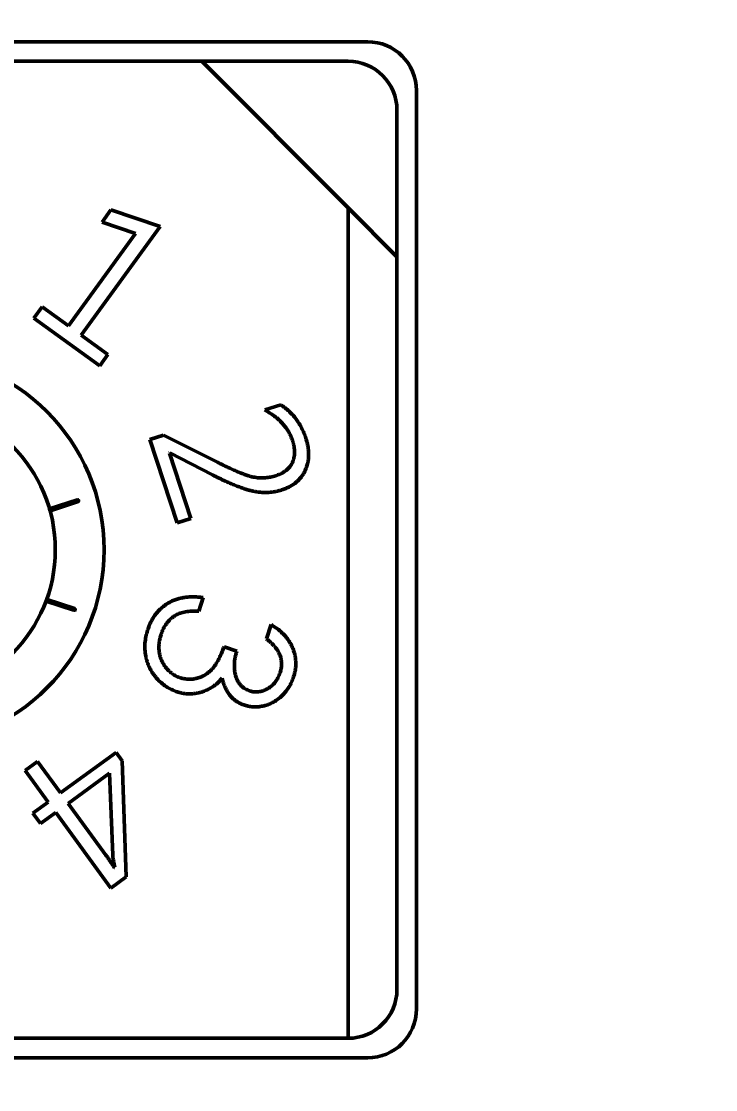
# Model space of a CAD drawing. Header units: millimetres. Extents: x -32 to 1257, y -135 to 348.
# Drawn here: x 126.61 to 133.72, y 238.49 to 249.42 of the extents above; entities that cross this region are included whole.
import ezdxf

# ---------------------------------------------------------------- set-up
doc = ezdxf.new("R2010")
doc.units = ezdxf.units.MM
doc.layers.add('외형선(ISO)', color=7, linetype='Continuous', lineweight=50)
doc.styles.get("Standard").update_dxf_attribs({"font": ''})
doc.styles.get('Standard').set_extended_font_data('Gulim')
doc.dimstyles.get("Standard").update_dxf_attribs({"dimtxt": 0.18, "dimasz": 0.18, "dimexe": 0.18, "dimexo": 0.0625, "dimgap": 0.09, "dimtad": 0, "dimtih": 1, "dimtoh": 1, "dimdec": 4, "dimzin": 0, "dimdsep": 46, "dimtxsty": 'Standard', "dimcen": 0.09, "dimadec": 0, "dimazin": 0, "dimtfac": 1, "dimtdec": 4, "dimtofl": 0, "dimtmove": 0, "dimatfit": 3, "dimfxl": 1, "dimtolj": 1, "dimtzin": 0, "dimarcsym": 0})

# ---------------------------------------------------------------- blocks, each defined once
blk = doc.blocks.new('*D13')
at = {"color": 0, "lineweight": -2}
for p, q in [((63.696, 239.626), (63.696, 290.44)), ((254.296, 239.626), (254.296, 290.44)), ((63.876, 290.26), (144.751, 290.26)), ((254.116, 290.26), (173.24, 290.26))]:
    blk.add_line(p, q, dxfattribs=at)
at = {"color": 0}
for points in [[(63.876, 290.29), (63.876, 290.23), (63.696, 290.26)], [(254.116, 290.23), (254.116, 290.29), (254.296, 290.26)]]:
    blk.add_solid(points, dxfattribs=at)
at = {"layer": 'Defpoints', "color": 0}
for p in [(254.296, 290.26), (63.696, 239.564), (254.296, 239.564)]:
    blk.add_point(p, dxfattribs=at)
at = {"color": 0, "insert": (158.996, 290.26), "char_height": 5, "attachment_point": 5}
blk.add_mtext('\\A1;190.6000', dxfattribs=at)
blk = doc.blocks.new('*D20')
at = {"color": 0, "lineweight": -2}
for p, q in [((67.633, 212.815), (67.633, 276.168)), ((250.296, 254.877), (250.296, 276.168)), ((67.813, 275.988), (153.678, 275.988)), ((250.116, 275.988), (164.251, 275.988))]:
    blk.add_line(p, q, dxfattribs=at)
at = {"color": 0}
for points in [[(67.813, 276.018), (67.813, 275.958), (67.633, 275.988)], [(250.116, 275.958), (250.116, 276.018), (250.296, 275.988)]]:
    blk.add_solid(points, dxfattribs=at)
at = {"layer": 'Defpoints', "color": 0}
for p in [(250.296, 275.988), (250.296, 254.815), (67.633, 212.752)]:
    blk.add_point(p, dxfattribs=at)
at = {"color": 0, "insert": (158.964, 275.988), "char_height": 5, "attachment_point": 5}
blk.add_mtext('\\A1;\\A1;182', dxfattribs=at)

msp = doc.modelspace()

# ---------------------------------------------------------------- linework, layer by layer
at = {"layer": '외형선(ISO)'}
for p, q in [((130.15571, 249.21458), (110.59571, 249.21458)), ((128.45571, 249.01458), (120.95571, 249.01458)), ((128.45571, 249.01458), (129.95571, 249.01458)), ((129.95571, 247.51458), (128.45571, 249.01458)), ((130.65571, 239.31458), (130.65571, 248.71458)), ((130.45571, 248.51458), (130.45571, 247.01458)), ((127.43517, 247.36845), (127.52561, 247.49345)), ((127.52561, 247.49345), (128.02832, 247.32518)), ((129.95571, 239.01458), (129.95571, 247.51458)), ((130.45571, 247.01458), (129.95571, 247.51458)), ((127.77682, 247.25096), (127.43517, 247.36845)), ((127.09232, 246.30565), (127.77682, 247.25096)), ((128.02832, 247.32518), (127.22213, 246.2116)), ((130.45571, 239.51458), (130.45571, 247.01458)), ((126.73565, 246.38708), (126.81949, 246.50306)), ((126.81949, 246.50306), (127.09232, 246.30565)), ((127.41053, 245.89849), (126.73565, 246.38708)), ((127.49436, 246.01448), (127.22213, 246.2116)), ((127.49436, 246.01448), (127.41053, 245.89849)), ((129.10131, 245.44589), (129.26477, 245.49908)), ((127.92523, 245.14301), (128.06345, 245.18808)), ((128.20377, 244.29084), (127.92523, 245.14301)), ((128.06345, 245.18808), (128.61663, 244.91074)), ((128.12835, 245.00599), (128.12475, 245.00479)), ((128.12475, 245.00479), (128.34319, 244.33652)), ((128.56495, 244.78123), (128.12835, 245.00599)), ((126.89666, 244.43389), (127.18198, 244.5266)), ((127.18816, 244.50758), (126.90284, 244.41487)), ((126.90284, 244.41487), (126.89666, 244.43389)), ((128.34319, 244.33652), (128.20377, 244.29084)), ((126.86175, 243.48782), (126.86793, 243.50684)), ((126.86793, 243.50684), (127.15324, 243.41414)), ((128.46918, 243.52565), (128.42441, 243.38653)), ((127.14706, 243.39512), (126.86175, 243.48782)), ((129.11882, 243.10348), (129.16569, 243.24861)), ((128.68432, 243.02054), (128.81473, 242.97848)), ((127.00965, 241.52581), (127.57816, 241.94048)), ((127.57816, 241.94048), (127.64066, 241.85484)), ((126.64607, 241.75508), (126.77437, 241.84853)), ((126.88134, 241.43236), (126.64607, 241.75508)), ((126.77437, 241.84853), (127.00965, 241.52581)), ((127.64066, 241.85484), (127.68212, 240.66854)), ((127.51175, 241.72804), (127.08777, 241.41884)), ((127.5433, 240.89), (127.51175, 241.72804)), ((126.72629, 241.31938), (126.88134, 241.43236)), ((126.80442, 241.21241), (126.72629, 241.31938)), ((126.95947, 241.32539), (126.80442, 241.21241)), ((127.52287, 240.55256), (126.95947, 241.32539)), ((127.08777, 241.41884), (127.47389, 240.8894)), ((127.68212, 240.66854), (127.52287, 240.55256)), ((127.56163, 240.76199), (127.56494, 240.7644)), ((120.95571, 239.01458), (129.95571, 239.01458)), ((110.59571, 238.81458), (130.15571, 238.81458))]:
    msp.add_line(p, q, dxfattribs=at)
for radius in [2, 1.5]:
    msp.add_circle((125.45571, 244.01458), radius, dxfattribs=at)
for centre, radius, start, end in [((130.15571, 248.71458), 0.5, 0, 90), ((129.95571, 248.51458), 0.5, 0, 90), ((127.18507, 244.51709), 0.01, 288, 108), ((127.15015, 243.40463), 0.01, 252, 72), ((129.95571, 239.51458), 0.5, 270, 0), ((130.15571, 239.31458), 0.5, 270, 0)]:
    msp.add_arc(centre, radius, start, end, dxfattribs=at)
for points, knots in [([(129.26477, 245.49908), (129.27979, 245.48873), (129.30957, 245.46821), (129.35045, 245.43293), (129.38841, 245.39507), (129.42229, 245.35343), (129.45272, 245.30873), (129.47989, 245.26107), (129.50354, 245.21014), (129.51597, 245.17438), (129.52228, 245.15623)], [0, 0, 0, 0, 0.000054385412, 0.000107787125, 0.000160810618, 0.000214096049, 0.000267625465, 0.00032194848, 0.000377555094, 0.000434830778, 0.000434830778, 0.000434830778, 0.000434830778]), ([(129.38526, 245.13369), (129.37962, 245.14947), (129.36835, 245.18101), (129.34469, 245.22572), (129.3163, 245.26822), (129.28312, 245.30862), (129.24492, 245.34669), (129.20181, 245.38238), (129.15379, 245.416), (129.11911, 245.43575), (129.10131, 245.44589)], [0, 0, 0, 0, 0.000049840989, 0.000099590012, 0.000150122895, 0.000201820465, 0.000254956615, 0.000310432641, 0.000368256892, 0.000429217757, 0.000429217757, 0.000429217757, 0.000429217757]), ([(129.52228, 245.15623), (129.52679, 245.14106), (129.53559, 245.11147), (129.54509, 245.06711), (129.5502, 245.02396), (129.55151, 244.98211), (129.54879, 244.94156), (129.5423, 244.90223), (129.53124, 244.86427), (129.51697, 244.82765), (129.49899, 244.79299), (129.47719, 244.76101), (129.45212, 244.73167), (129.42365, 244.70513), (129.39196, 244.68113), (129.35643, 244.66061), (129.31795, 244.642), (129.29052, 244.63233), (129.27649, 244.62738)], [0, 0, 0, 0, 0.000046905982, 0.000091516023, 0.000134277262, 0.000175568832, 0.000215448267, 0.000254599163, 0.000293510602, 0.000332440164, 0.000370956448, 0.00040900634, 0.000446914613, 0.000485149438, 0.000524167232, 0.000564500651, 0.000606604217, 0.000650672366, 0.000650672366, 0.000650672366, 0.000650672366]), ([(129.21399, 244.77282), (129.22406, 244.77637), (129.24369, 244.7833), (129.27148, 244.79598), (129.29685, 244.81029), (129.31934, 244.82661), (129.33955, 244.84415), (129.35708, 244.86353), (129.37215, 244.88457), (129.38459, 244.90726), (129.39408, 244.93146), (129.40151, 244.95675), (129.40556, 244.98341), (129.40707, 245.01119), (129.40574, 245.04025), (129.40191, 245.07054), (129.39479, 245.10191), (129.38849, 245.12291), (129.38526, 245.13369)], [0, 0, 0, 0, 0.000031685137, 0.000061738275, 0.000090487913, 0.000117950966, 0.00014406074, 0.000169727076, 0.000195289988, 0.000220690022, 0.000246294353, 0.000272254888, 0.000298734079, 0.000326113404, 0.000354665786, 0.000384926826, 0.000416578501, 0.00044996802, 0.00044996802, 0.00044996802, 0.00044996802]), ([(128.61663, 244.91074), (128.63841, 244.89981), (128.68018, 244.87886), (128.74086, 244.85057), (128.79616, 244.82527), (128.84657, 244.8044), (128.89178, 244.78674), (128.9319, 244.77277), (128.96712, 244.7627), (129.00698, 244.75416), (129.05353, 244.74992), (129.10792, 244.75078), (129.16185, 244.75764), (129.19656, 244.76774), (129.21399, 244.77282)], [0, 0, 0, 0, 0.00007332352, 0.000140600666, 0.000201437084, 0.000256289766, 0.000304759911, 0.000347459313, 0.000384097528, 0.000414893756, 0.000470014053, 0.000524271492, 0.000578404063, 0.000632938702, 0.000632938702, 0.000632938702, 0.000632938702]), ([(129.27649, 244.62738), (129.26551, 244.62404), (129.24362, 244.61738), (129.21011, 244.60982), (129.17605, 244.60479), (129.14143, 244.60177), (129.10621, 244.60089), (129.0705, 244.60212), (129.03425, 244.60537), (128.99695, 244.6113), (128.95703, 244.61979), (128.91373, 244.63241), (128.86594, 244.64801), (128.81412, 244.66788), (128.75762, 244.69044), (128.6972, 244.71756), (128.63232, 244.74777), (128.58794, 244.76981), (128.56495, 244.78123)], [0, 0, 0, 0, 0.000034246006, 0.000068258981, 0.000102418768, 0.000136926024, 0.000171912919, 0.000207506279, 0.000243528881, 0.000280438583, 0.000320191323, 0.00036523638, 0.000414960339, 0.000470205928, 0.000530824175, 0.000596536868, 0.000667817049, 0.000744422032, 0.000744422032, 0.000744422032, 0.000744422032]), ([(127.90157, 243.19332), (127.90673, 243.20824), (127.91685, 243.23753), (127.93604, 243.27901), (127.95725, 243.31783), (127.98173, 243.35337), (128.00895, 243.386), (128.03861, 243.4158), (128.07117, 243.4425), (128.10624, 243.4662), (128.14386, 243.48664), (128.18374, 243.50367), (128.226, 243.51645), (128.27044, 243.52582), (128.31709, 243.53142), (128.3659, 243.53353), (128.41693, 243.53167), (128.45147, 243.52769), (128.46918, 243.52565)], [0, 0, 0, 0, 0.000046895458, 0.000092051567, 0.000135621843, 0.000178225598, 0.000220072886, 0.000261748316, 0.00030298667, 0.000345009331, 0.000387366964, 0.000430048638, 0.000473643311, 0.00051836268, 0.000564846326, 0.000613113288, 0.000663450613, 0.000716409315, 0.000716409315, 0.000716409315, 0.000716409315]), ([(128.19003, 243.34596), (128.18139, 243.34053), (128.16412, 243.32968), (128.14048, 243.31018), (128.11833, 243.28888), (128.09842, 243.26498), (128.08075, 243.23867), (128.06476, 243.21025), (128.05047, 243.17958), (128.043, 243.15784), (128.03919, 243.14675)], [0, 0, 0, 0, 0.000030468786, 0.000060902262, 0.000091384278, 0.000122198115, 0.000153663673, 0.000185965275, 0.000219582627, 0.000254618633, 0.000254618633, 0.000254618633, 0.000254618633]), ([(128.42441, 243.38653), (128.41219, 243.3871), (128.38856, 243.3882), (128.35406, 243.38705), (128.32164, 243.38485), (128.2912, 243.38069), (128.26292, 243.37462), (128.2365, 243.36723), (128.21223, 243.35774), (128.19728, 243.34981), (128.19003, 243.34596)], [0, 0, 0, 0, 0.000036679135, 0.000070946533, 0.00010348806, 0.000134127439, 0.000163005493, 0.000190205807, 0.000216375808, 0.000240968073, 0.000240968073, 0.000240968073, 0.000240968073]), ([(128.20536, 242.56021), (128.18568, 242.56736), (128.14628, 242.58168), (128.09153, 242.61333), (128.04036, 242.65178), (128.00211, 242.69002), (127.97371, 242.7233), (127.95462, 242.74974), (127.93729, 242.777), (127.92198, 242.80519), (127.90873, 242.83441), (127.89756, 242.86453), (127.88863, 242.89561), (127.87888, 242.93805), (127.87256, 242.99269), (127.87313, 243.05921), (127.88244, 243.1267), (127.89511, 243.17081), (127.90157, 243.19332)], [0, 0, 0, 0, 0.000062156073, 0.000124431878, 0.000187147569, 0.000252004976, 0.000284758162, 0.000317161561, 0.000348885967, 0.000380733132, 0.000412451947, 0.000444204295, 0.000476151547, 0.000508516608, 0.000573599914, 0.000639117115, 0.000705868631, 0.000775425488, 0.000775425488, 0.000775425488, 0.000775425488]), ([(129.16569, 243.24861), (129.17893, 243.24047), (129.20475, 243.22461), (129.24084, 243.19821), (129.27348, 243.1703), (129.3032, 243.14122), (129.32913, 243.11027), (129.35202, 243.07816), (129.37183, 243.04457), (129.38783, 243.00953), (129.40089, 242.97367), (129.41041, 242.93735), (129.41696, 242.90078), (129.41943, 242.86384), (129.41933, 242.82654), (129.41536, 242.7889), (129.4077, 242.75106), (129.40045, 242.72613), (129.39676, 242.71345)], [0, 0, 0, 0, 0.000046214538, 0.000090143499, 0.000132842288, 0.000173933258, 0.000213691857, 0.000252803017, 0.000291135556, 0.000329536377, 0.000367242922, 0.000404540985, 0.000441138411, 0.000477593606, 0.000514547217, 0.000551998538, 0.000589986654, 0.000629243995, 0.000629243995, 0.000629243995, 0.000629243995]), ([(128.03919, 243.14675), (128.03535, 243.13408), (128.02785, 243.10931), (128.0207, 243.07187), (128.01696, 243.03546), (128.017, 242.99993), (128.0203, 242.96542), (128.02671, 242.93176), (128.0376, 242.89937), (128.05127, 242.86809), (128.06766, 242.8385), (128.08637, 242.8114), (128.10683, 242.78679), (128.12957, 242.76512), (128.15402, 242.74581), (128.18019, 242.72875), (128.20875, 242.71488), (128.22882, 242.70775), (128.23901, 242.70414)], [0, 0, 0, 0, 0.000039177099, 0.000076661747, 0.000112749226, 0.000147473385, 0.00018175975, 0.000215344001, 0.00024875602, 0.000282778039, 0.000316389818, 0.000348825331, 0.000380213347, 0.000411069277, 0.000441707485, 0.000472414614, 0.00050347398, 0.000535500933, 0.000535500933, 0.000535500933, 0.000535500933]), ([(129.25854, 242.75822), (129.26276, 242.77324), (129.27102, 242.80261), (129.27446, 242.8477), (129.27067, 242.89162), (129.26084, 242.92707), (129.24949, 242.95499), (129.23783, 242.97591), (129.22424, 242.9972), (129.20808, 243.01842), (129.18906, 243.03947), (129.16829, 243.06123), (129.14431, 243.08236), (129.12747, 243.09631), (129.11882, 243.10348)], [0, 0, 0, 0, 0.000046446511, 0.000090807312, 0.000134002946, 0.00017734195, 0.000199978412, 0.000223773995, 0.000248635343, 0.000275284866, 0.000303221228, 0.000333221915, 0.000364954673, 0.000398463181, 0.000398463181, 0.000398463181, 0.000398463181]), ([(128.23901, 242.70414), (128.25284, 242.70028), (128.28046, 242.69258), (128.3235, 242.68913), (128.36702, 242.691), (128.41033, 242.70001), (128.45245, 242.71416), (128.49208, 242.7341), (128.52795, 242.76015), (128.55572, 242.78574), (128.57617, 242.81001), (128.59202, 242.8311), (128.60699, 242.85565), (128.62289, 242.8827), (128.63823, 242.91304), (128.65401, 242.94609), (128.66918, 242.98233), (128.67916, 243.00751), (128.68432, 243.02054)], [0, 0, 0, 0, 0.000042940695, 0.000085730138, 0.000128692846, 0.000173066028, 0.000217761715, 0.000261511576, 0.000305395018, 0.000350191326, 0.000374244504, 0.000400411687, 0.000429134769, 0.00046032569, 0.00049441474, 0.000530925884, 0.000570052577, 0.000612067953, 0.000612067953, 0.000612067953, 0.000612067953]), ([(128.81473, 242.97848), (128.81001, 242.96243), (128.80073, 242.93086), (128.79238, 242.88292), (128.7889, 242.83579), (128.7908, 242.79017), (128.79678, 242.74729), (128.80734, 242.70844), (128.82153, 242.67397), (128.84047, 242.64455), (128.86261, 242.61951), (128.88788, 242.59909), (128.91539, 242.58199), (128.93557, 242.5745), (128.94574, 242.57072)], [0, 0, 0, 0, 0.000049645963, 0.000097668559, 0.000144186272, 0.000189731396, 0.000233017548, 0.000272489092, 0.000309007902, 0.000343251065, 0.000375907167, 0.000407823355, 0.000439451321, 0.000471599529, 0.000471599529, 0.000471599529, 0.000471599529]), ([(128.94574, 242.57072), (128.95341, 242.56844), (128.96856, 242.56392), (128.99189, 242.56038), (129.01517, 242.55951), (129.03842, 242.56104), (129.06164, 242.56486), (129.08476, 242.57168), (129.10778, 242.58099), (129.13061, 242.59274), (129.15257, 242.60656), (129.17285, 242.62275), (129.19166, 242.64055), (129.20868, 242.66028), (129.22399, 242.68201), (129.23728, 242.70564), (129.24928, 242.73107), (129.25541, 242.74904), (129.25854, 242.75822)], [0, 0, 0, 0, 0.000023765643, 0.000046970638, 0.000069916266, 0.000092892787, 0.000116145496, 0.000139705047, 0.000164421688, 0.000189857876, 0.000215961559, 0.00024139949, 0.000266884432, 0.000292851891, 0.000318709855, 0.000345782304, 0.000373359338, 0.000402183032, 0.000402183032, 0.000402183032, 0.000402183032]), ([(128.66509, 242.69993), (128.65242, 242.68575), (128.62751, 242.65786), (128.58448, 242.62269), (128.53861, 242.59278), (128.50537, 242.57829), (128.48871, 242.57102)], [0, 0, 0, 0, 0.000056851853, 0.000111794185, 0.00016586463, 0.00022019389, 0.00022019389, 0.00022019389, 0.00022019389]), ([(128.89706, 242.42319), (128.88227, 242.4286), (128.85321, 242.43922), (128.81324, 242.46176), (128.77756, 242.48921), (128.74596, 242.52154), (128.71934, 242.55935), (128.69618, 242.60143), (128.6778, 242.64876), (128.66942, 242.68249), (128.66509, 242.69993)], [0, 0, 0, 0, 0.000046898958, 0.000092075019, 0.000136141592, 0.0001806869, 0.00022625287, 0.000273546377, 0.000323551125, 0.000377069145, 0.000377069145, 0.000377069145, 0.000377069145]), ([(129.39676, 242.71345), (129.39028, 242.69545), (129.37741, 242.65972), (129.3507, 242.60955), (129.31783, 242.56353), (129.28003, 242.52185), (129.23815, 242.48531), (129.19271, 242.45578), (129.14478, 242.43242), (129.09447, 242.41681), (129.04366, 242.40772), (128.99345, 242.40556), (128.94425, 242.41001), (128.91279, 242.4188), (128.89706, 242.42319)], [0, 0, 0, 0, 0.000056713863, 0.00011252972, 0.000167923386, 0.000224077384, 0.000279049628, 0.000332278814, 0.000384364955, 0.000436698738, 0.000487982324, 0.000537044258, 0.000585405026, 0.000633752105, 0.000633752105, 0.000633752105, 0.000633752105]), ([(128.48871, 242.57102), (128.47685, 242.56673), (128.4535, 242.55826), (128.41771, 242.54899), (128.38207, 242.54242), (128.34643, 242.54005), (128.31093, 242.53967), (128.27556, 242.54357), (128.24015, 242.55004), (128.21702, 242.5568), (128.20536, 242.56021)], [0, 0, 0, 0, 0.000037919829, 0.000074676468, 0.000111082013, 0.000146735576, 0.000181984611, 0.000217718275, 0.000253585044, 0.0002901287, 0.0002901287, 0.0002901287, 0.0002901287]), ([(127.47389, 240.8894), (127.48073, 240.8799), (127.49484, 240.8603), (127.5162, 240.82949), (127.53869, 240.79658), (127.55385, 240.77373), (127.56163, 240.76199)], [0, 0, 0, 0, 0.0000351042, 0.000072446635, 0.000112450485, 0.000154702259, 0.000154702259, 0.000154702259, 0.000154702259]), ([(127.56494, 240.7644), (127.5635, 240.7711), (127.56009, 240.78706), (127.55515, 240.81473), (127.54945, 240.84991), (127.54548, 240.87577), (127.5433, 240.89)], [0, 0, 0, 0, 0.000020563634, 0.000048966701, 0.00008428111, 0.00012745131, 0.00012745131, 0.00012745131, 0.00012745131])]:
    msp.add_open_spline(points, degree=3, knots=knots, dxfattribs=at)

# ---------------------------------------------------------------- dimensions: what is measured, and where the dimension line sits
dim = msp.add_linear_dim(base=(254.29571, 290.25956), p1=(63.69571, 239.56371), p2=(254.29571, 239.56371), dimstyle='Standard', override={"dimtxt": 5})
dim.commit()
dim.dimension.update_dxf_attribs({"geometry": '*D13', "text_midpoint": (158.99571, 290.25956)})
dim = msp.add_linear_dim(base=(250.29571, 275.98775), p1=(67.63321, 212.75208), p2=(250.29571, 254.81458), text='\\A1;182', dimstyle='Standard', override={"dimtxt": 5, "dimtxsty": 'Standard'})
dim.commit()
dim.dimension.update_dxf_attribs({"geometry": '*D20', "text_midpoint": (158.96446, 275.98775)})

doc.saveas('drawing.dxf')
